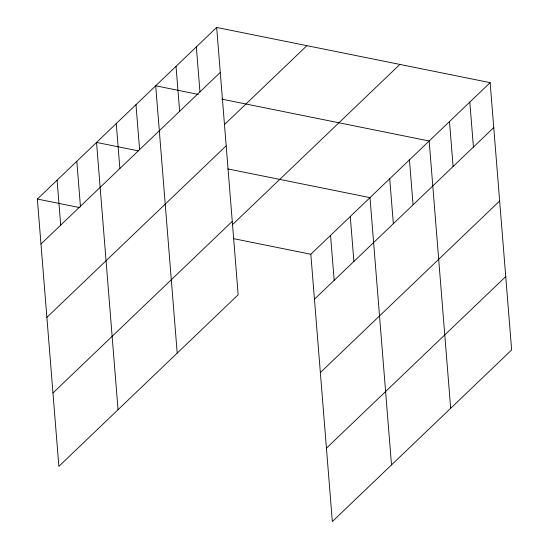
<?xml version="1.0" encoding="UTF-8"?>
<svg xmlns="http://www.w3.org/2000/svg" width="549" height="549" viewBox="0 0 549 549"><rect width="100%" height="100%" fill="white"/><g stroke="black" fill="none" stroke-linecap="round" stroke-linejoin="round"><path stroke-width="0.82" d="M216.663 27.45L238.17 294.751L58.867 466.355L37.359 199.054L216.663 27.45L490.133 82.645L511.641 349.946L332.337 521.55L310.83 254.249L490.133 82.645M40.983 244.01L220.279 72.406M224.376 124.657L306.905 45.663M46.885 317.384L226.188 145.78M52.965 392.981L232.268 221.377M232.296 224.829L399.885 64.432M314.447 299.205L493.75 127.601M320.348 372.579L499.652 200.975M326.435 448.176L505.732 276.572M198.319 94.394L155.703 85.795L177.21 353.096M221.714 99.122L429.167 140.99L450.674 408.291M138.314 150.858L96.535 142.424L118.042 409.726M227.821 168.92L369.999 197.619L391.506 464.921M37.359 199.054L79.976 207.659M233.956 238.733L310.83 254.249M469.807 102.093L473.43 147.05M449.487 121.542L453.103 166.498M409.444 159.869L413.061 204.825M389.721 178.741L393.338 223.704M350.276 216.498L353.892 261.454M330.553 235.37L334.169 280.333M196.343 46.898L199.96 91.855M176.023 66.347L179.64 111.303M135.98 104.674L139.597 149.63M116.258 123.546L119.874 168.509M76.812 161.303L80.428 206.259M57.089 180.182L60.706 225.138"/></g></svg>
